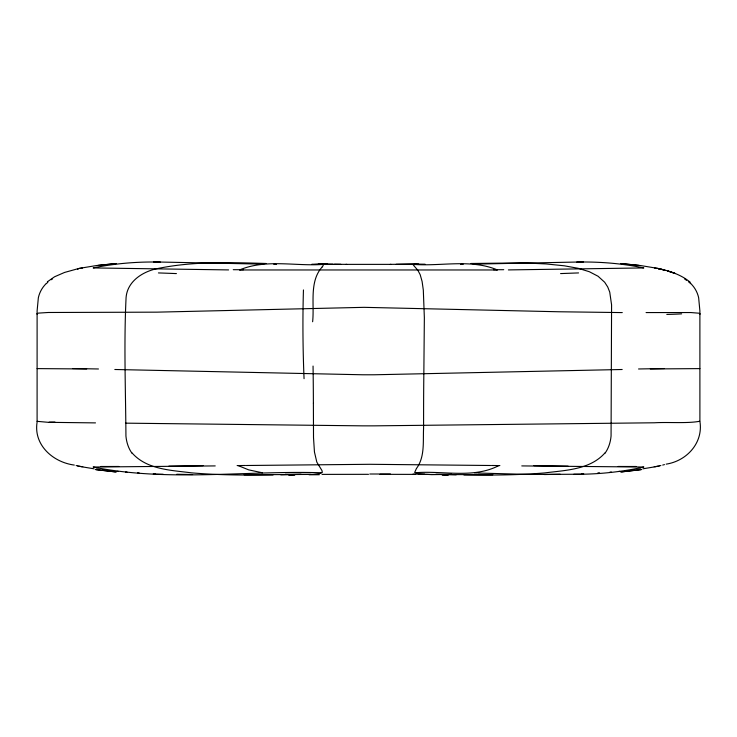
<?xml version="1.0" encoding="UTF-8"?>
<svg xmlns="http://www.w3.org/2000/svg" width="737" height="737" viewBox="0 0 737 737"><rect width="100%" height="100%" fill="white"/><g stroke="black" fill="none" stroke-linecap="round" stroke-linejoin="round"><path stroke-width="1.11" d="M312.626 321.747C314.542 303.985 309.052 281.552 322.143 266.997M77.671 269.355L78.785 268.489L82.48 268.038M659.329 269.355L658.215 268.489L654.52 268.038M416.645 468.244C424.954 456.839 422.946 441.61 423.572 428.317L423.6 406.317A124.968 4.229 -89 0 1 423.839 374.046L424.355 317.758L423.314 290.083L422.098 281.46L420.182 274.671L417.861 270.295L413.31 265.025L415.917 264.113L425.083 264.214M416.423 468.529L414.747 472.251L418.745 473.9L431.569 474.628L451.763 474.259M604.911 452.979C589.987 469.828 565.353 470.261 544.597 472.924C517.77 475.19 490.833 475.227 463.932 474.941M699.901 314.33L700.122 313.796L698.86 313.188L690.809 312.543L646.073 312.571M322.244 266.895C326.86 262.142 314.22 264.62 311.917 264.214M285.237 474.259L313.013 474.398L319.849 473.587L322.281 472.168L321.958 470.547L316.809 462.099L314.45 452.002L313.511 437.575L313.391 403.24M77.781 466.06L82.793 466.843M46.357 283.598L47.859 282.271M321.829 472.767C246.001 470.344 168.414 482.164 93.111 467.028L215.222 465.913M47.361 281.81L54.538 276.79L64.543 272.45L78.647 268.526M51.323 279.71L52.29 279.093M498.792 465.609C473.053 479.004 442.651 470.353 415.171 472.767M37.099 421.334L48.237 422.319L95.497 422.891M666.193 464.135C686.866 460.947 703.448 442.725 699.901 421.334L699.892 310.94L698.648 297.72A28.338 28.117 -73.7 0 0 690.726 283.505M662.701 465.065L664.479 464.605M658.989 465.941L660.877 465.508M658.021 466.153L655.036 466.77M654.005 466.972L642.986 468.796M699.901 368.611L650.31 368.961M79.264 268.379L96.298 265.569L116.354 263.524L97.957 265.384M640.619 469.128L638.205 469.451M521.778 465.913L643.889 467.028C620.959 472.076 597.274 474.481 573.801 474.259M576.758 262.068C599.19 261.598 621.844 263.395 643.834 267.927L508.392 269.917M621.604 471.892L641.734 469.533M634.474 469.902L631.931 470.197M620.674 471.984L640.711 469.672M163.199 474.259L153.379 474.213M628.025 470.611L625.363 470.869M323.027 264.417C295.491 266.416 265.882 258.788 239.543 269.954A198.069 2.994 -0.1 0 0 245.034 269.963L491.984 269.972A198.069 2.994 0.1 0 0 497.429 269.954C471.109 258.788 441.472 266.462 413.973 264.417M228.608 269.917L93.166 267.927C115.23 263.413 137.966 261.524 160.463 262.105M618.5 471.487L619.9 471.367M609.914 472.141L611.369 472.039M597.891 472.878L599.43 472.795M473.154 264.15L583.529 261.911M470.961 263.487L523.592 262.879L546.108 263.938L564.349 265.808L578.25 268.314L589.333 271.713L598.057 276.246L604.681 282.253L607.73 286.988L609.739 292.101L611.581 304.878L611.065 436.055A31.728 23.123 84.3 0 1 605.059 453.172M301.092 474.278L280.806 474.821M654.207 466.843L659.173 466.033M582.037 473.605L583.658 473.541M583.621 474.213L530.318 474.462L477.981 473.043M560.221 474.259L544.367 474.545M622.175 369.495L374.387 374.774A115.985 9.378 0 0 1 362.613 374.774L114.825 369.495M418.671 264.03L396.193 264.316M416.571 264.076L390.214 264.371M246.342 465.498L369.845 464.292L490.658 465.498M273.068 474.941C245.826 475.227 218.53 475.19 191.38 472.832C170.938 470.178 146.737 469.598 132.089 452.979M153.471 261.911L263.846 264.15M391.061 264.371L345.939 264.371M310.784 474.435L244.131 474.766M322.051 474.388L368.5 474.315M379.951 474.315L414.949 474.388M333.004 264.242L323.7 264.214L346.786 264.371M492.869 474.766L426.216 474.435M622.286 312.589L558.646 311.76L364.05 307.338L156.852 312.156L48.218 312.488L38.536 313.105L36.951 313.676L37.292 314.478M334.46 264.251L340.807 264.316M125.474 423.158L362.659 425.848A164.968 10.594 0 0 0 374.341 425.848L654.428 422.78C668.514 421.942 687.335 423.618 699.708 421.269M320.429 264.076L327.689 264.168L318.329 264.03M192.633 474.545L176.779 474.259M86.69 368.961L37.099 368.611M456.194 474.821L435.908 474.278M153.342 473.541L154.963 473.605M266.039 263.487C230.294 262.4 193.997 261.211 158.75 268.314C143.651 270.967 127.409 280.797 126.082 297.527C123.825 343.589 125.64 389.956 125.935 436.055A31.728 23.123 -84.3 0 0 131.941 453.172M137.57 472.795L139.109 472.878M477.042 472.979L474.499 472.813M125.631 472.039L127.086 472.141M117.1 471.367L118.5 471.487M111.637 470.869L108.975 470.611M639.043 265.384L620.646 263.524L640.702 265.569L657.736 268.379L665.041 270.276L658.353 268.526C669.721 271.041 681.246 274.652 690.283 282.308M105.069 470.197L102.526 469.902M96.289 469.672L116.326 471.984M95.266 469.533L115.396 471.892M98.795 469.451L96.381 469.128M262.501 472.813L248.645 469.856L238.208 465.609M94.014 468.796L82.995 466.972M81.964 466.77L78.979 466.153M76.123 465.508L78.011 465.941M74.299 465.065C53.036 462.32 33.368 444.955 37.099 422.154L37.108 310.94L38.352 297.72A28.338 28.117 73.7 0 1 46.274 283.505M674.475 273.197L667.565 270.93L675.534 273.574M684.71 279.093L686.608 280.336M688.34 281.617L690.643 283.598M313.05 366.059L313.161 374.009A120.822 4.09 89 0 1 313.391 403.222M273.777 264.279A392.858 17.08 -2.5 0 1 276.495 264.436M491.551 465.48A191.537 1.087 0.7 0 1 499.879 465.591M533.91 465.646A194.734 0.986 0.7 0 1 568.135 466.162M636.142 466.484A225.356 1.916 0.9 0 1 618.205 466.466M294.736 475.254A395.032 6.882 1.5 0 1 288.913 475.448M158.437 272.92A227.493 3.206 2.7 0 1 176.429 273.584M243.505 269.724A200.538 3.114 -0.1 0 1 233.26 269.696M304.059 378.68A156.06 18.582 88.7 0 1 303.451 289.945M638.546 368.979A243.339 1.529 -1.5 0 1 664.406 368.546M681.624 313.851A236.402 6.071 1.7 0 1 666.801 314.432M49.075 422.227A216.337 1.115 0.8 0 1 54.989 422.08M72.594 368.546A243.339 1.529 1.5 0 1 98.454 368.979M503.739 269.696A200.538 3.114 0.1 0 1 493.495 269.724M560.571 273.584A227.493 3.206 -2.7 0 1 578.563 272.92M448.087 475.448A395.032 6.882 -1.5 0 1 442.264 475.254M460.505 264.436A392.858 17.08 2.5 0 1 463.223 264.279M118.795 466.466A225.356 1.916 -0.9 0 1 100.858 466.484M237.121 465.591A191.537 1.087 -0.7 0 1 245.449 465.48M168.865 466.162A194.734 0.986 -0.7 0 1 203.09 465.646M412.932 474.14A207.088 3.952 0.4 0 1 424.917 474.186M369.781 474.011A77.671 0.663 0 0 1 390.453 474.02M309.043 474.766A207.088 3.39 -0.3 0 1 319.324 474.729"/></g></svg>
